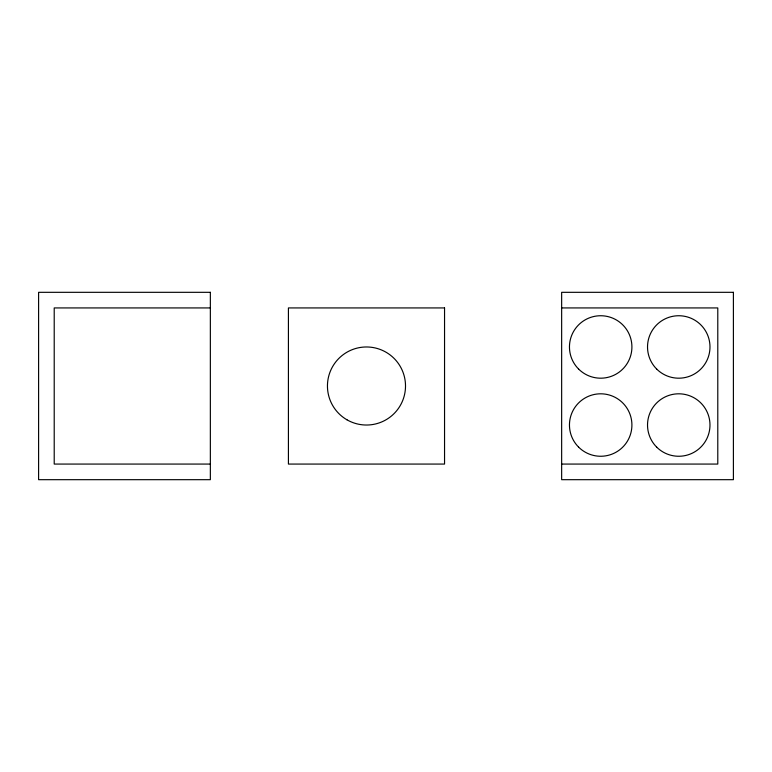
<?xml version="1.0" encoding="UTF-8"?>
<svg xmlns="http://www.w3.org/2000/svg" width="772" height="772" viewBox="0 0 772 772"><rect width="100%" height="100%" fill="white"/><g stroke="black" fill="none" stroke-linecap="round" stroke-linejoin="round"><path stroke-width="1.16" d="M210.351 307.932L54.214 307.932L54.214 464.068L210.351 464.068M561.649 307.932L717.786 307.932L717.786 464.068L561.649 464.068M210.351 292.318L38.6 292.318L38.6 479.682L210.351 479.682L210.351 292.318M733.4 292.318L561.649 292.318L561.649 479.682L733.4 479.682L733.4 292.318M444.547 307.932L288.419 307.932L288.419 464.068L444.547 464.068L444.547 307.932M346.966 419.804A39.034 39.034 0 0 0 405.512 386A39.034 39.034 0 0 0 346.966 352.196A39.034 39.034 0 0 0 346.966 419.804M578.604 369.045A31.227 31.227 0 0 0 630.849 355.052A31.227 31.227 0 0 0 592.606 316.8A31.227 31.227 0 0 0 578.604 369.045M578.604 447.113A31.227 31.227 0 0 0 630.849 433.111A31.227 31.227 0 0 0 592.606 394.868A31.227 31.227 0 0 0 578.604 447.113M656.673 447.113A31.227 31.227 0 0 0 708.918 433.111A31.227 31.227 0 0 0 670.675 394.868A31.227 31.227 0 0 0 656.673 447.113M656.673 369.045A31.227 31.227 0 0 0 708.918 355.052A31.227 31.227 0 0 0 670.675 316.8A31.227 31.227 0 0 0 656.673 369.045"/></g></svg>
